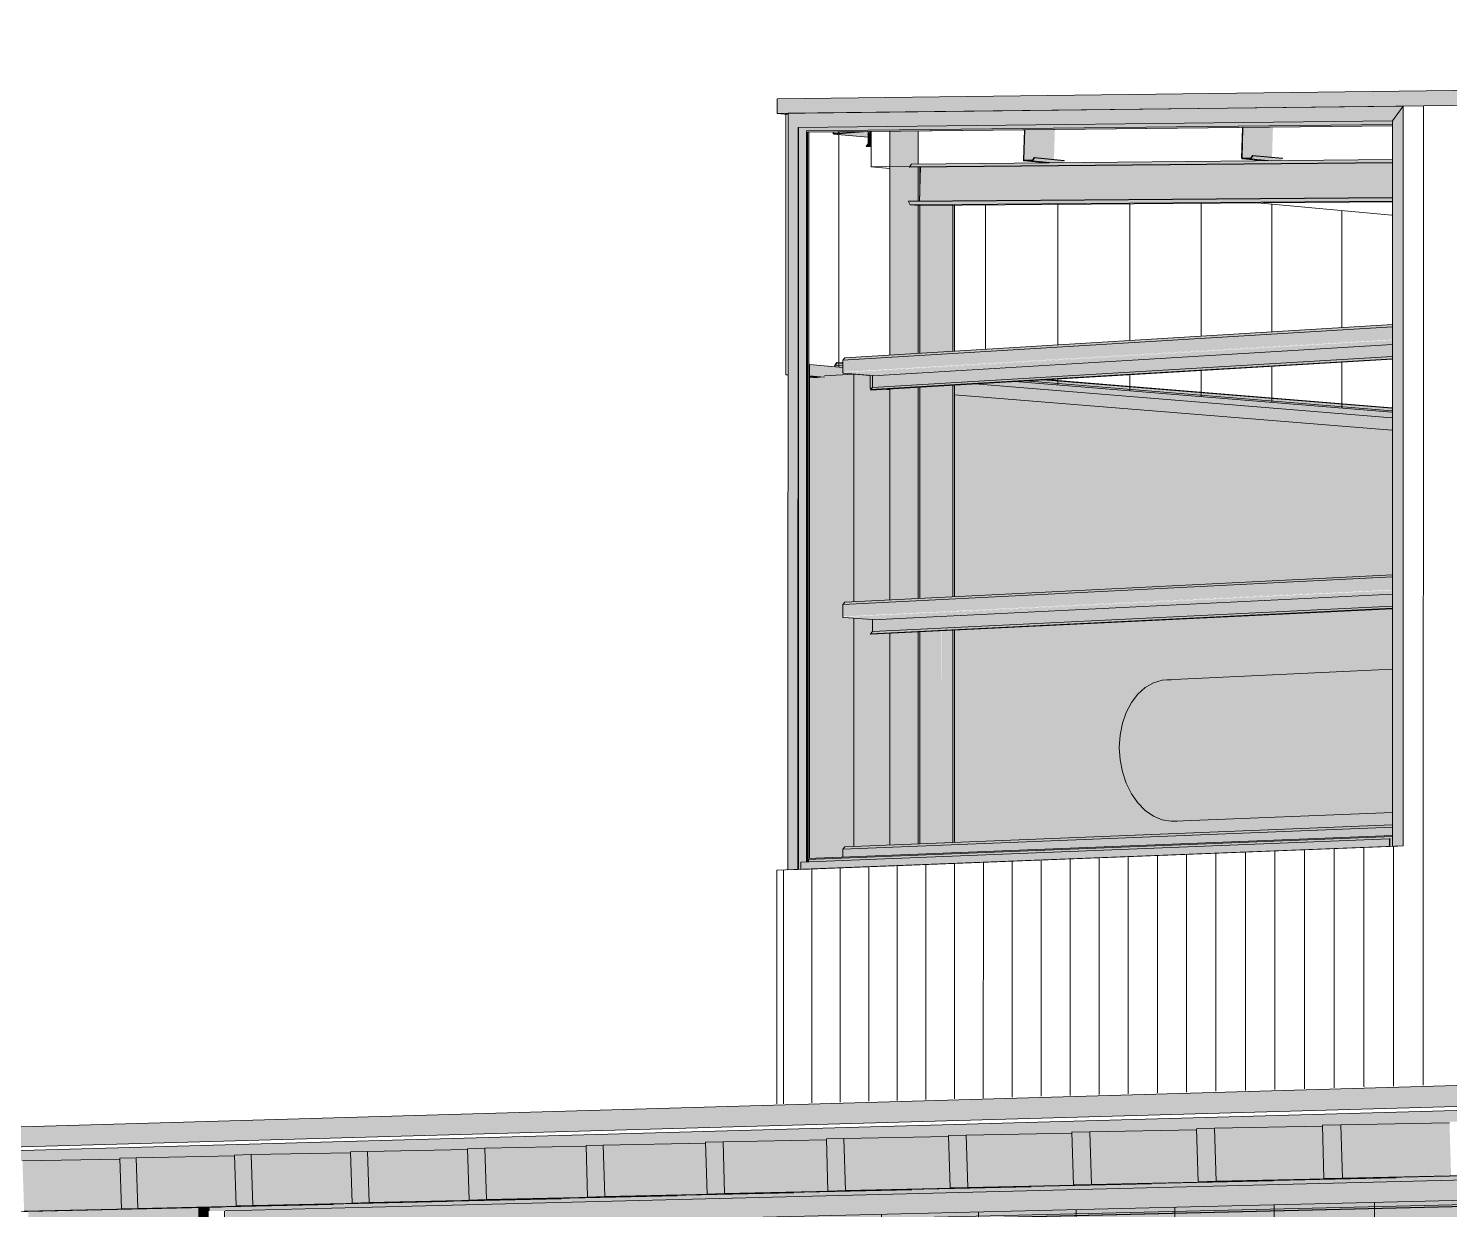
# Model space of a CAD drawing. Header units: inches. Extents: x 31156 to 31160, y -65 to 66.
# Drawn here: x 31155.8551 to 31155.9442, y 59.2025 to 59.2765 of the extents above; entities that cross this region are included whole.
import ezdxf

# ---------------------------------------------------------------- set-up
doc = ezdxf.new("R2010")
doc.units = ezdxf.units.IN
doc.header["$MEASUREMENT"] = 0
for name, color, linetype, lineweight in [('A-CLNG', 13, 'Continuous', 13), ('A-GLAZ-CURT', 52, 'Continuous', 9), ('A-GLAZ-CWMG', 51, 'Continuous', 9), ('A-ROOF', 132, 'Continuous', 13), ('A-WALL', 113, 'Continuous', 13), ('A-WALL-PATT', 111, 'Continuous', 13), ('L-SITE-WALL', 31, 'Continuous', 13), ('M-HVAC-DUCT', 70, 'Continuous', 9), ('S-BEAM', 12, 'Continuous', 9), ('S-COLS', 52, 'Continuous', 9)]:
    doc.layers.add(name, color=color, linetype=linetype, lineweight=lineweight)

# ---------------------------------------------------------------- blocks, each defined once
blk = doc.blocks.new('FP_3-Looking North East')
at = {"layer": 'A-WALL-PATT', "lineweight": 9}
for p, q in [((31155.942546, 59.210282), (31155.942549, 59.27169)), ((31155.93509, 59.210066), (31155.935091, 59.225044)), ((31155.936947, 59.21012), (31155.936948, 59.225116)), ((31155.938809, 59.210173), (31155.938809, 59.225189)), ((31155.940675, 59.210227), (31155.940676, 59.225262)), ((31155.913158, 59.209431), (31155.913158, 59.224191)), ((31155.914961, 59.209483), (31155.914962, 59.224261)), ((31155.916768, 59.209536), (31155.916769, 59.224331)), ((31155.91858, 59.209588), (31155.918581, 59.224402)), ((31155.920397, 59.209641), (31155.920398, 59.224473)), ((31155.922218, 59.209693), (31155.922219, 59.224543)), ((31155.924043, 59.209746), (31155.924044, 59.224614)), ((31155.925873, 59.209799), (31155.925874, 59.224686)), ((31155.927707, 59.209852), (31155.927708, 59.224757)), ((31155.929546, 59.209905), (31155.929547, 59.224828)), ((31155.931389, 59.209959), (31155.93139, 59.2249)), ((31155.933237, 59.210012), (31155.933238, 59.224972)), ((31155.90243, 59.209121), (31155.902431, 59.223773)), ((31155.904207, 59.209172), (31155.904208, 59.223843)), ((31155.905988, 59.209224), (31155.905989, 59.223912)), ((31155.907774, 59.209276), (31155.907775, 59.223981)), ((31155.909564, 59.209327), (31155.909565, 59.224051)), ((31155.911359, 59.209379), (31155.91136, 59.224121))]:
    blk.add_line(p, q, dxfattribs=at)
blk = doc.blocks.new('FP_13-Looking North East')
at = {"layer": 'A-WALL-PATT', "lineweight": 9}
for p, q in [((31155.905894, 59.255315), (31155.905895, 59.269937)), ((31155.905895, 59.26998), (31155.905895, 59.270059)), ((31155.915096, 59.256437), (31155.915097, 59.265479)), ((31155.91964, 59.256715), (31155.91964, 59.265516)), ((31155.924145, 59.256991), (31155.924145, 59.265525)), ((31155.928612, 59.257264), (31155.928613, 59.265589)), ((31155.933042, 59.257535), (31155.933043, 59.265528)), ((31155.937436, 59.257803), (31155.937436, 59.265124)), ((31155.933042, 59.253102), (31155.933042, 59.255374)), ((31155.937436, 59.252744), (31155.937436, 59.255637)), ((31155.919639, 59.254194), (31155.919639, 59.254574)), ((31155.924144, 59.253827), (31155.924145, 59.254843)), ((31155.928612, 59.253463), (31155.928612, 59.25511))]:
    blk.add_line(p, q, dxfattribs=at)
blk = doc.blocks.new('FP_14-Looking North East')
at = {"layer": 'A-WALL-PATT', "lineweight": 9}
for p, q in [((31156.00534, 59.13928), (31156.005342, 59.204532)), ((31156.012245, 59.139159), (31156.012247, 59.204699)), ((31156.01921, 59.139038), (31156.019212, 59.204867)), ((31156.026237, 59.138916), (31156.026239, 59.205036)), ((31156.033327, 59.138793), (31156.033329, 59.205207)), ((31155.971704, 59.139865), (31155.971707, 59.203721)), ((31155.978316, 59.13975), (31155.978319, 59.203881)), ((31155.984984, 59.139634), (31155.984987, 59.204041)), ((31155.991711, 59.139517), (31155.991713, 59.204204)), ((31155.998496, 59.139399), (31155.998498, 59.204367)), ((31155.933194, 59.140535), (31155.933197, 59.202792)), ((31155.939478, 59.140425), (31155.939481, 59.202944)), ((31155.945815, 59.140315), (31155.945818, 59.203097)), ((31155.952205, 59.140204), (31155.952208, 59.203251)), ((31155.95865, 59.140092), (31155.958653, 59.203406)), ((31155.965149, 59.139979), (31155.965152, 59.203563)), ((31155.86738, 59.141088), (31155.867385, 59.202382)), ((31155.896565, 59.141172), (31155.896569, 59.201909)), ((31155.902545, 59.141068), (31155.902549, 59.202053)), ((31155.908574, 59.140963), (31155.908578, 59.202198)), ((31155.914653, 59.140857), (31155.914657, 59.202345)), ((31155.920782, 59.14075), (31155.920786, 59.202493)), ((31155.926962, 59.140643), (31155.926966, 59.202642)), ((31155.873124, 59.14158), (31155.873128, 59.201343)), ((31155.878913, 59.141479), (31155.878918, 59.201483)), ((31155.88475, 59.141377), (31155.884754, 59.201624)), ((31155.890633, 59.141275), (31155.890637, 59.201766))]:
    blk.add_line(p, q, dxfattribs=at)

msp = doc.modelspace()

# ---------------------------------------------------------------- hatches: boundary and pattern name
at = {"layer": 'A-CLNG', "lineweight": 5}
h = msp.add_hatch(color=256, dxfattribs=at)
h.paths.add_polyline_path([(31155.651865, 59.197035), (31155.704316, 59.198355), (31155.704316, 59.198543), (31155.689232, 59.198176), (31155.689232, 59.198163), (31155.651865, 59.197193), (31155.651865, 59.197062)], flags=0)
h.paths.add_polyline_path([(31155.651865, 59.199963), (31155.652751, 59.200013), (31155.662922, 59.200262), (31155.663296, 59.200269), (31155.663295, 59.200302), (31155.668096, 59.200404), (31155.668637, 59.200415), (31155.668636, 59.200448), (31155.673313, 59.200548), (31155.674024, 59.200562), (31155.674023, 59.200596), (31155.678574, 59.200693), (31155.679458, 59.200711), (31155.679457, 59.200744), (31155.68388, 59.200839), (31155.68494, 59.20086), (31155.684939, 59.200895), (31155.689232, 59.200987), (31155.690471, 59.201011), (31155.69047, 59.201046), (31155.69545, 59.201152), (31155.696051, 59.201164), (31155.696049, 59.201199), (31155.700074, 59.201285), (31155.70168, 59.201318), (31155.701679, 59.201353), (31155.705565, 59.201437), (31155.70736, 59.201473), (31155.707359, 59.201509), (31155.711104, 59.201589), (31155.713091, 59.201629), (31155.713089, 59.201666), (31155.71736, 59.201757), (31155.718874, 59.201787), (31155.718872, 59.201824), (31155.722329, 59.201899), (31155.724709, 59.201946), (31155.724708, 59.201984), (31155.728016, 59.202056), (31155.730597, 59.202107), (31155.730596, 59.202145), (31155.734887, 59.202237), (31155.73654, 59.202269), (31155.736538, 59.202308), (31155.739541, 59.202374), (31155.742536, 59.20245), (31155.742536, 59.202472), (31155.74538, 59.202535), (31155.74859, 59.202598), (31155.748588, 59.202638), (31155.752411, 59.20272), (31155.754699, 59.202765), (31155.754697, 59.202805), (31155.757218, 59.202862), (31155.760864, 59.202933), (31155.760863, 59.202974), (31155.763786, 59.203038), (31155.767088, 59.203103), (31155.767087, 59.203144), (31155.769271, 59.203194), (31155.77337, 59.203275), (31155.773369, 59.203316), (31155.775381, 59.203363), (31155.779712, 59.203448), (31155.779711, 59.20349), (31155.781546, 59.203533), (31155.786114, 59.203622), (31155.786113, 59.203666), (31155.787769, 59.203705), (31155.792578, 59.203799), (31155.792576, 59.203843), (31155.794049, 59.203879), (31155.799103, 59.203977), (31155.799102, 59.204021), (31155.800387, 59.204054), (31155.805692, 59.204157), (31155.80569, 59.204202), (31155.809353, 59.20428), (31155.812344, 59.204338), (31155.812342, 59.204384), (31155.813416, 59.204412), (31155.819061, 59.204521), (31155.819059, 59.204568), (31155.820142, 59.204597), (31155.825844, 59.204706), (31155.825842, 59.204754), (31155.826935, 59.204783), (31155.832693, 59.204893), (31155.832692, 59.204941), (31155.833794, 59.204971), (31155.839611, 59.205082), (31155.839609, 59.205131), (31155.840721, 59.20516), (31155.846597, 59.205273), (31155.846595, 59.205322), (31155.847717, 59.205352), (31155.853652, 59.205465), (31155.853651, 59.205515), (31155.854783, 59.205545), (31155.860779, 59.205659), (31155.860777, 59.20571), (31155.86192, 59.205741), (31155.867978, 59.205856), (31155.867976, 59.205908), (31155.869128, 59.205938), (31155.875249, 59.206054), (31155.875247, 59.206107), (31155.879409, 59.206194), (31155.882595, 59.206254), (31155.882593, 59.206308), (31155.883767, 59.206339), (31155.890016, 59.206457), (31155.890014, 59.206511), (31155.891198, 59.206543), (31155.897513, 59.206661), (31155.897511, 59.206717), (31155.901295, 59.206797), (31155.905088, 59.206867), (31155.905086, 59.206924), (31155.906293, 59.206956), (31155.912741, 59.207076), (31155.912739, 59.207134), (31155.914426, 59.207175), (31155.920475, 59.207287), (31155.920473, 59.207345), (31155.923179, 59.207405), (31155.92829, 59.2075), (31155.928288, 59.207559), (31155.931932, 59.207637), (31155.936187, 59.207715), (31155.936186, 59.207776), (31155.940684, 59.207869), (31155.944169, 59.207933), (31155.944167, 59.207994), (31155.948623, 59.208086), (31155.952235, 59.208152), (31155.952234, 59.208215), (31155.956488, 59.208304), (31155.960389, 59.208374), (31155.960387, 59.208439), (31155.964435, 59.208523), (31155.96863, 59.208599), (31155.968628, 59.208664), (31155.972465, 59.208745), (31155.976961, 59.208826), (31155.976959, 59.208892), (31155.980581, 59.208969), (31155.985382, 59.209055), (31155.98538, 59.209123), (31155.988782, 59.209196), (31155.993897, 59.209287), (31155.993895, 59.209356), (31155.99707, 59.209425), (31156.002505, 59.209522), (31156.002503, 59.209592), (31156.005448, 59.209656), (31156.011208, 59.209759), (31156.011206, 59.20983), (31156.013915, 59.209891), (31156.020009, 59.209998), (31156.020007, 59.210071), (31156.022475, 59.210127), (31156.028908, 59.21024), (31156.028906, 59.210315), (31156.031128, 59.210367), (31156.037908, 59.210485), (31156.037906, 59.210562), (31156.039875, 59.210609), (31156.04701, 59.210733), (31156.047008, 59.210811), (31156.048719, 59.210854), (31156.051648, 59.210905), (31156.051646, 59.21168), (31155.651865, 59.200547), (31155.651865, 59.200099)], flags=0)
h.paths.add_polyline_path([(31155.867249, 59.20239), (31156.038464, 59.206661), (31156.038464, 59.206936), (31156.031127, 59.206751), (31155.866468, 59.202615), (31155.866468, 59.202408), (31155.867249, 59.202407)], flags=0)
h.paths.add_polyline_path([(31156.237389, 59.212089), (31156.237701, 59.212097), (31156.237701, 59.21219), (31156.237389, 59.212157)], flags=0)
at = {"layer": 'A-GLAZ-CWMG', "lineweight": 5}
for points in [[(31155.903345, 59.270334), (31155.940621, 59.270743), (31155.941283, 59.271675), (31155.902716, 59.271228)], [(31155.940618, 59.225259), (31155.941281, 59.225285), (31155.941283, 59.271675), (31155.940621, 59.270743), (31155.940618, 59.227082)], [(31155.902713, 59.223784), (31155.903342, 59.223809), (31155.903345, 59.270334), (31155.902716, 59.271228), (31155.902713, 59.231891)], [(31155.903995, 59.270059), (31155.94062, 59.270454), (31155.940618, 59.27074), (31155.903809, 59.270323)], [(31155.90394, 59.270046), (31155.94062, 59.270441), (31155.940618, 59.270522), (31155.903884, 59.270125)], [(31155.903371, 59.22381), (31155.903517, 59.223816), (31155.903532, 59.224279), (31155.903992, 59.224297), (31155.903995, 59.270059), (31155.9038, 59.270336), (31155.903374, 59.270323), (31155.903371, 59.225257)], [(31155.903882, 59.224293), (31155.903937, 59.224295), (31155.90394, 59.270046), (31155.903884, 59.270125), (31155.903882, 59.225257)], [(31155.904022, 59.25475), (31155.904059, 59.254761), (31155.904045, 59.254772), (31155.904022, 59.254752)], [(31155.904022, 59.25477), (31155.904045, 59.254772), (31155.904022, 59.254772)], [(31155.904542, 59.254647), (31155.905013, 59.254676), (31155.904022, 59.25475), (31155.904022, 59.254689)], [(31155.903937, 59.224427), (31155.940618, 59.225869), (31155.940618, 59.22595), (31155.903937, 59.224506)], [(31155.904006, 59.224298), (31155.940448, 59.225704), (31155.940463, 59.225271), (31155.940618, 59.225285), (31155.940618, 59.225924), (31155.904006, 59.224483)], [(31155.903342, 59.223809), (31155.903372, 59.22381), (31155.903342, 59.22529)], [(31155.903517, 59.223816), (31155.940434, 59.225252), (31155.940416, 59.225726), (31155.903517, 59.224278)], [(31155.867438, 59.201206), (31156.037566, 59.20531), (31156.037566, 59.20666), (31155.867438, 59.202385)], [(31155.868115, 59.200876), (31156.038209, 59.204938), (31156.038209, 59.206604), (31156.037585, 59.206577), (31156.037566, 59.205307), (31155.868115, 59.201205)], [(31155.868019, 59.200853), (31156.038118, 59.204912), (31156.038118, 59.205031), (31155.868019, 59.200959)], [(31155.855098, 59.201607), (31155.865774, 59.20187), (31155.865775, 59.2026), (31155.855098, 59.202332), (31155.855098, 59.202031)], [(31155.866386, 59.201851), (31155.866386, 59.202387), (31155.866464, 59.202408), (31155.866464, 59.202616), (31155.865775, 59.2026), (31155.865774, 59.20187), (31155.866381, 59.201851)]]:
    msp.add_hatch(color=256, dxfattribs=at).paths.add_polyline_path(points, flags=0)
h = msp.add_hatch(color=256, dxfattribs=at)
h.paths.add_polyline_path([(31155.903937, 59.224295), (31155.904006, 59.224298), (31155.904006, 59.224428), (31155.903937, 59.224426)], flags=0)
h.paths.add_polyline_path([(31155.903937, 59.224506), (31155.904021, 59.22451), (31155.904024, 59.270038), (31155.90394, 59.270046), (31155.903937, 59.225257)], flags=0)
h = msp.add_hatch(color=256, dxfattribs=at)
h.paths.add_polyline_path([(31155.940578, 59.252402), (31155.940576, 59.252459), (31155.916746, 59.254402), (31155.91633, 59.254377), (31155.940576, 59.252402)], flags=0)
h.paths.add_polyline_path([(31155.906145, 59.255206), (31155.906145, 59.255266), (31155.904022, 59.255439), (31155.904023, 59.255379), (31155.905978, 59.25522)], flags=0)
h = msp.add_hatch(color=256, dxfattribs=at)
h.paths.add_polyline_path([(31155.940578, 59.252138), (31155.940576, 59.252487), (31155.91695, 59.254414), (31155.914415, 59.254262), (31155.940576, 59.252138)], flags=0)
h.paths.add_polyline_path([(31155.905013, 59.254676), (31155.905013, 59.254755), (31155.906846, 59.254866), (31155.906167, 59.254951), (31155.906145, 59.255004), (31155.906145, 59.255295), (31155.904059, 59.255465), (31155.904059, 59.254753)], flags=0)
at = {"layer": 'A-GLAZ-CWMG'}
msp.add_hatch(color=256, dxfattribs=at).paths.add_polyline_path([(31155.940434, 59.225252), (31155.940449, 59.225272), (31155.940434, 59.225285)], flags=0)
at = {"layer": 'A-ROOF', "lineweight": 5}
for points in [[(31155.902028, 59.27122), (31156.263376, 59.275408), (31156.263376, 59.276546), (31155.902028, 59.272133)], [(31155.628865, 59.200098), (31156.10258, 59.213373), (31156.102549, 59.213487), (31156.102437, 59.213506), (31156.102394, 59.21358), (31156.102394, 59.213713), (31156.102447, 59.213793), (31156.102527, 59.213803), (31156.104775, 59.213867), (31156.104756, 59.2149), (31155.628865, 59.201152)]]:
    msp.add_hatch(color=256, dxfattribs=at).paths.add_polyline_path(points, flags=0)
at = {"layer": 'A-WALL', "lineweight": 5, "transparency": 33554573}
h = msp.add_hatch(color=256, dxfattribs=at)
h.paths.add_polyline_path([(31155.904585, 59.25467), (31155.904935, 59.254691), (31155.904022, 59.254764), (31155.904023, 59.254715)], flags=0)
h.paths.add_polyline_path([(31155.902715, 59.254821), (31155.902713, 59.254839), (31155.902713, 59.254821)], flags=0)
at = {"layer": 'L-SITE-WALL', "lineweight": 5}
msp.add_hatch(color=256, dxfattribs=at).paths.add_polyline_path([(31155.904071, 59.224512), (31155.906145, 59.224594), (31155.906145, 59.225092), (31155.906281, 59.225238), (31155.906847, 59.22526), (31155.906848, 59.239565), (31155.906151, 59.239641), (31155.906146, 59.239672), (31155.906168, 59.240447), (31155.906282, 59.240568), (31155.906848, 59.240596), (31155.906849, 59.254865), (31155.904935, 59.25475), (31155.904935, 59.254682), (31155.904873, 59.254687), (31155.904401, 59.254659), (31155.904073, 59.254685), (31155.904071, 59.225257)], flags=0)
h = msp.add_hatch(color=256, dxfattribs=at)
h.paths.add_polyline_path([(31155.906847, 59.22526), (31155.909095, 59.22535), (31155.90909, 59.238624), (31155.907883, 59.238593), (31155.908009, 59.238727), (31155.907991, 59.239488), (31155.906848, 59.239565), (31155.906847, 59.225845)], flags=0)
h.paths.add_polyline_path([(31155.913155, 59.225513), (31155.940579, 59.226615), (31155.940578, 59.227399), (31155.926724, 59.226836), (31155.926162, 59.226935), (31155.925616, 59.227166), (31155.925103, 59.227523), (31155.924638, 59.227994), (31155.924238, 59.228565), (31155.923912, 59.229219), (31155.923672, 59.229936), (31155.923525, 59.230694), (31155.923476, 59.231469), (31155.923525, 59.232239), (31155.923672, 59.232979), (31155.923912, 59.233667), (31155.924238, 59.234282), (31155.924639, 59.234804), (31155.925103, 59.235219), (31155.925616, 59.235513), (31155.926162, 59.235678), (31155.926725, 59.235709), (31155.940579, 59.236356), (31155.940578, 59.240174), (31155.913156, 59.238824), (31155.913155, 59.225732)], flags=0)
h.paths.add_polyline_path([(31155.906848, 59.240596), (31155.909096, 59.24071), (31155.90909, 59.253944), (31155.907884, 59.2539), (31155.90801, 59.254033), (31155.908001, 59.254771), (31155.906849, 59.254865), (31155.906848, 59.241167)], flags=0)
h.paths.add_polyline_path([(31155.913156, 59.240916), (31155.940579, 59.242305), (31155.940578, 59.252126), (31155.91412, 59.254244), (31155.913157, 59.254186), (31155.913156, 59.2415)], flags=0)
at = {"layer": 'M-HVAC-DUCT', "lineweight": 5}
for points in [[(31155.923488, 59.231466), (31155.940609, 59.232211), (31155.940605, 59.236347), (31155.926175, 59.235675), (31155.925628, 59.23551), (31155.925115, 59.235215), (31155.924651, 59.234801), (31155.92425, 59.234278), (31155.923925, 59.233664), (31155.923685, 59.232976), (31155.923538, 59.232236), (31155.923516, 59.231891)], [(31155.926737, 59.226833), (31155.940605, 59.227392), (31155.940609, 59.232211), (31155.923488, 59.231466), (31155.923538, 59.23069), (31155.923685, 59.229932), (31155.923925, 59.229215), (31155.92425, 59.228561), (31155.924651, 59.22799), (31155.925115, 59.227519), (31155.925628, 59.227163), (31155.926174, 59.226932)]]:
    msp.add_hatch(color=256, dxfattribs=at).paths.add_polyline_path(points, flags=0)
at = {"layer": 'S-BEAM', "lineweight": 5}
h = msp.add_hatch(color=256, dxfattribs=at)
h.paths.add_polyline_path([(31155.90558, 59.269923), (31155.905846, 59.269946), (31155.905846, 59.269976), (31155.90558, 59.269957)], flags=0)
h.paths.add_polyline_path([(31155.905538, 59.269979), (31155.905562, 59.26998), (31155.905538, 59.270039)], flags=0)
h = msp.add_hatch(color=256, dxfattribs=at)
h.paths.add_polyline_path([(31155.905704, 59.269966), (31155.907159, 59.270074), (31155.905562, 59.270039), (31155.90558, 59.269978)], flags=0)
h.paths.add_polyline_path([(31155.907753, 59.27007), (31155.907735, 59.27008), (31155.907751, 59.27007)], flags=0)
for points in [[(31155.907732, 59.269718), (31155.907732, 59.269762), (31155.905846, 59.269941), (31155.90558, 59.269923)], [(31155.907732, 59.269762), (31155.907759, 59.270051), (31155.907527, 59.270059), (31155.905846, 59.269941)], [(31155.907926, 59.270035), (31155.907925, 59.270081), (31155.907759, 59.270051), (31155.907925, 59.270035)], [(31155.907926, 59.269284), (31155.907925, 59.270035), (31155.907759, 59.270038), (31155.907759, 59.2693), (31155.907925, 59.269284)], [(31155.917742, 59.268277), (31155.918053, 59.268297), (31155.918183, 59.26845), (31155.919392, 59.268335), (31155.919447, 59.270205), (31155.917558, 59.270184), (31155.917519, 59.268298), (31155.917712, 59.26828)], [(31155.931418, 59.268407), (31155.93174, 59.268427), (31155.931872, 59.268581), (31155.933062, 59.268467), (31155.933118, 59.270352), (31155.931236, 59.270317), (31155.931196, 59.268428), (31155.931387, 59.26841)], [(31155.907925, 59.269111), (31155.907925, 59.269284), (31155.907759, 59.2693), (31155.907631, 59.269138), (31155.907925, 59.269111)], [(31155.910969, 59.265713), (31155.940617, 59.265944), (31155.940615, 59.268124), (31155.911031, 59.267844)], [(31155.919336, 59.268124), (31155.919975, 59.26813), (31155.920051, 59.268252), (31155.918168, 59.26843), (31155.918054, 59.268245), (31155.919061, 59.26815)], [(31155.920051, 59.268252), (31155.920032, 59.268274), (31155.919564, 59.268298)], [(31155.933018, 59.268252), (31155.933656, 59.268258), (31155.933733, 59.268381), (31155.931857, 59.268561), (31155.931741, 59.268374), (31155.932745, 59.268278)], [(31155.933733, 59.268381), (31155.933714, 59.268404), (31155.933248, 59.268428)], [(31155.910385, 59.265494), (31155.940618, 59.265725), (31155.940616, 59.265923), (31155.910276, 59.265687), (31155.910371, 59.265519)], [(31155.906148, 59.255755), (31155.940619, 59.257842), (31155.940617, 59.257979), (31155.906284, 59.255897)], [(31155.906148, 59.255003), (31155.940619, 59.257072), (31155.940617, 59.257842), (31155.906148, 59.255755)], [(31155.906192, 59.25494), (31155.940619, 59.257035), (31155.940617, 59.257072), (31155.906154, 59.254973), (31155.90617, 59.25495)], [(31155.907992, 59.254794), (31155.940617, 59.256745), (31155.940617, 59.257004), (31155.906192, 59.25494), (31155.907884, 59.254802)], [(31155.90801, 59.254033), (31155.940617, 59.255966), (31155.940615, 59.256718), (31155.90801, 59.254753), (31155.90801, 59.25473)], [(31155.905679, 59.255333), (31155.905711, 59.255465), (31155.905655, 59.255382), (31155.905676, 59.255333)], [(31155.907834, 59.254785), (31155.907834, 59.254796), (31155.907761, 59.254791)], [(31155.906147, 59.240423), (31155.940618, 59.242151), (31155.940617, 59.242291), (31155.906283, 59.240567)], [(31155.906147, 59.239671), (31155.940618, 59.241381), (31155.940617, 59.242151), (31155.906147, 59.240423)], [(31155.906191, 59.239609), (31155.940618, 59.241347), (31155.940617, 59.241381), (31155.906153, 59.239641), (31155.906169, 59.239618)], [(31155.907991, 59.239488), (31155.940616, 59.2411), (31155.940617, 59.241315), (31155.906191, 59.239609), (31155.907883, 59.239495)], [(31155.908009, 59.238727), (31155.940616, 59.240322), (31155.940615, 59.241074), (31155.908009, 59.239463)], [(31155.906146, 59.225092), (31155.940617, 59.22646), (31155.940617, 59.226604), (31155.906282, 59.225237)], [(31155.906146, 59.224594), (31155.940617, 59.22596), (31155.940617, 59.22646), (31155.906146, 59.225092), (31155.906146, 59.224685)], [(31155.913991, 59.203871), (31155.920596, 59.204039), (31155.920495, 59.207283), (31155.91389, 59.207159), (31155.913969, 59.204588)], [(31155.921736, 59.204065), (31155.92841, 59.204235), (31155.928309, 59.207496), (31155.921635, 59.207371), (31155.921714, 59.204787)], [(31155.929561, 59.204262), (31155.936306, 59.204434), (31155.936206, 59.207711), (31155.929461, 59.207585), (31155.929539, 59.204987)], [(31155.93747, 59.204461), (31155.944287, 59.204635), (31155.944186, 59.207929), (31155.937369, 59.207802), (31155.937448, 59.20519)], [(31155.883804, 59.203111), (31155.89014, 59.203272), (31155.890038, 59.206453), (31155.883702, 59.206332), (31155.883779, 59.203906)], [(31155.891235, 59.203298), (31155.897636, 59.203461), (31155.897535, 59.206657), (31155.891133, 59.206535), (31155.89121, 59.204097)], [(31155.898742, 59.203487), (31155.90521, 59.203652), (31155.905109, 59.206864), (31155.898641, 59.206741), (31155.898717, 59.20429)], [(31155.906327, 59.203678), (31155.912863, 59.203844), (31155.912762, 59.207072), (31155.906226, 59.206949), (31155.906305, 59.204391)], [(31155.854823, 59.202382), (31155.860907, 59.202537), (31155.860805, 59.205656), (31155.854721, 59.205538), (31155.854802, 59.203024)], [(31155.861959, 59.202561), (31155.868105, 59.202718), (31155.868003, 59.205852), (31155.861857, 59.205734), (31155.861944, 59.203023)], [(31155.869167, 59.202743), (31155.875375, 59.202901), (31155.875273, 59.20605), (31155.869065, 59.205931), (31155.869158, 59.203022)], [(31155.876448, 59.202926), (31155.88272, 59.203086), (31155.882618, 59.206251), (31155.876347, 59.206131), (31155.876445, 59.203021)]]:
    msp.add_hatch(color=256, dxfattribs=at).paths.add_polyline_path(points, flags=0)
h = msp.add_hatch(color=256, dxfattribs=at)
h.paths.add_polyline_path([(31155.907631, 59.269138), (31155.907759, 59.2693), (31155.907735, 59.269315), (31155.907615, 59.269164)], flags=0)
h.paths.add_polyline_path([(31155.905846, 59.269941), (31155.907339, 59.270075), (31155.906734, 59.270038), (31155.905846, 59.269946)], flags=0)
h = msp.add_hatch(color=256, dxfattribs=at)
h.paths.add_polyline_path([(31155.917519, 59.26824), (31155.918054, 59.268245), (31155.918043, 59.26828), (31155.917519, 59.268275)], flags=0)
h.paths.add_polyline_path([(31155.917478, 59.2683), (31155.917503, 59.2683), (31155.917529, 59.270035)], flags=0)
h = msp.add_hatch(color=256, dxfattribs=at)
h.paths.add_polyline_path([(31155.931196, 59.268369), (31155.931741, 59.268374), (31155.93173, 59.26841), (31155.931196, 59.268405)], flags=0)
h.paths.add_polyline_path([(31155.931154, 59.268429), (31155.93118, 59.26843), (31155.931202, 59.270032)], flags=0)
h = msp.add_hatch(color=256, dxfattribs=at)
h.paths.add_polyline_path([(31155.91917, 59.26795), (31155.940618, 59.268148), (31155.940616, 59.268323), (31155.918878, 59.268119)], flags=0)
h.paths.add_polyline_path([(31155.91034, 59.267868), (31155.919172, 59.26795), (31155.918878, 59.268119), (31155.910459, 59.268041), (31155.910376, 59.267921)], flags=0)
h = msp.add_hatch(color=256, dxfattribs=at)
h.paths.add_polyline_path([(31155.940578, 59.252577), (31155.940576, 59.252731), (31155.918711, 59.254519), (31155.917598, 59.254453), (31155.940576, 59.252577)], flags=0)
h.paths.add_polyline_path([(31155.906145, 59.255387), (31155.906145, 59.255546), (31155.905798, 59.255575), (31155.905679, 59.255425), (31155.905843, 59.255412)], flags=0)
h = msp.add_hatch(color=256, dxfattribs=at)
h.paths.add_polyline_path([(31155.940578, 59.252487), (31155.940576, 59.252577), (31155.917598, 59.254453), (31155.916949, 59.254414), (31155.940576, 59.252488)], flags=0)
h.paths.add_polyline_path([(31155.906145, 59.255295), (31155.906145, 59.255387), (31155.905679, 59.255425), (31155.905697, 59.255331), (31155.905912, 59.255314)], flags=0)
h = msp.add_hatch(color=256, dxfattribs=at)
h.paths.add_polyline_path([(31155.940578, 59.252731), (31155.940576, 59.252755), (31155.940576, 59.252731)], flags=0)
h.paths.add_polyline_path([(31155.906145, 59.255546), (31155.906145, 59.255571), (31155.905798, 59.255575)], flags=0)
h = msp.add_hatch(color=256, dxfattribs=at)
h.paths.add_polyline_path([(31155.907884, 59.2539), (31155.909098, 59.253972), (31155.909092, 59.254097), (31155.90801, 59.254033)], flags=0)
h.paths.add_polyline_path([(31155.910874, 59.254077), (31155.940617, 59.255838), (31155.940615, 59.255966), (31155.910874, 59.254203)], flags=0)
h = msp.add_hatch(color=256, dxfattribs=at)
h.paths.add_polyline_path([(31155.94058, 59.252085), (31155.940578, 59.252137), (31155.914243, 59.254251), (31155.91412, 59.254232), (31155.940578, 59.252085)], flags=0)
h.paths.add_polyline_path([(31155.90801, 59.254728), (31155.907992, 59.254783), (31155.90787, 59.254769), (31155.907884, 59.254739), (31155.908007, 59.254729)], flags=0)
h = msp.add_hatch(color=256, dxfattribs=at)
h.paths.add_polyline_path([(31155.94058, 59.251357), (31155.940578, 59.252085), (31155.914039, 59.254239), (31155.913157, 59.254186), (31155.913158, 59.253564), (31155.940578, 59.251357)], flags=0)
h.paths.add_polyline_path([(31155.909096, 59.25389), (31155.90909, 59.253944), (31155.908714, 59.253921), (31155.90909, 59.253891)], flags=0)
h.paths.add_polyline_path([(31155.907961, 59.253982), (31155.90801, 59.254033), (31155.90801, 59.254728), (31155.907876, 59.254739), (31155.907884, 59.253988)], flags=0)
h = msp.add_hatch(color=256, dxfattribs=at)
h.paths.add_polyline_path([(31155.907883, 59.238593), (31155.909097, 59.238652), (31155.909092, 59.23878), (31155.908009, 59.238727)], flags=0)
h.paths.add_polyline_path([(31155.910873, 59.238739), (31155.940616, 59.240191), (31155.940615, 59.240322), (31155.910873, 59.238867)], flags=0)
at = {"layer": 'S-BEAM'}
for points in [[(31155.920607, 59.204037), (31155.921736, 59.204065), (31155.921635, 59.207371), (31155.920506, 59.20734), (31155.920565, 59.205415)], [(31155.928421, 59.204234), (31155.929561, 59.204262), (31155.929461, 59.207585), (31155.92832, 59.207554), (31155.928385, 59.205414)], [(31155.936317, 59.204432), (31155.93747, 59.204461), (31155.937369, 59.207802), (31155.936217, 59.20777), (31155.936288, 59.205413)], [(31155.882732, 59.203084), (31155.883804, 59.203111), (31155.883702, 59.206332), (31155.882631, 59.206303)], [(31155.890152, 59.203271), (31155.891235, 59.203298), (31155.891133, 59.206535), (31155.890051, 59.206506)], [(31155.897648, 59.203459), (31155.898742, 59.203487), (31155.898641, 59.206741), (31155.897547, 59.206711), (31155.897587, 59.205418)], [(31155.905222, 59.20365), (31155.906327, 59.203678), (31155.906226, 59.206949), (31155.905121, 59.206918)], [(31155.912875, 59.203842), (31155.913991, 59.203871), (31155.91389, 59.207159), (31155.912774, 59.207128), (31155.912826, 59.205416)], [(31155.860919, 59.202535), (31155.861959, 59.202561), (31155.861857, 59.205734), (31155.860817, 59.205705), (31155.860904, 59.203023)], [(31155.868117, 59.202716), (31155.869167, 59.202743), (31155.869065, 59.205931), (31155.868015, 59.205902), (31155.868107, 59.203022)], [(31155.875388, 59.202899), (31155.876448, 59.202926), (31155.876347, 59.206131), (31155.875286, 59.206101), (31155.875384, 59.203022)]]:
    msp.add_hatch(color=256, dxfattribs=at).paths.add_polyline_path(points, flags=0)
at = {"layer": 'S-BEAM', "lineweight": 5}
h = msp.add_hatch(color=256, dxfattribs=at)
h.paths.add_polyline_path([(31155.868128, 59.198294), (31155.89751, 59.198943), (31155.897506, 59.201551), (31155.868128, 59.20085), (31155.868128, 59.200629)], flags=0)
h.paths.add_polyline_path([(31155.900166, 59.199001), (31155.973998, 59.200631), (31155.973995, 59.203376), (31155.900166, 59.201614), (31155.900166, 59.199555)], flags=0)
h.paths.add_polyline_path([(31156.038225, 59.204908), (31156.038206, 59.204939), (31156.038206, 59.204909)], flags=0)
h.paths.add_polyline_path([(31155.976823, 59.200694), (31156.03846, 59.202055), (31156.038459, 59.206021), (31156.038225, 59.206015), (31156.038205, 59.204908), (31155.976823, 59.203443), (31155.976823, 59.201343)], flags=0)
at = {"layer": 'S-COLS', "lineweight": 5}
h = msp.add_hatch(color=256, dxfattribs=at)
h.paths.add_polyline_path([(31155.909096, 59.22535), (31155.910872, 59.225421), (31155.910873, 59.23963), (31155.909097, 59.239543), (31155.909096, 59.22594)], flags=0)
h.paths.add_polyline_path([(31155.909097, 59.24071), (31155.910873, 59.240799), (31155.910874, 59.254966), (31155.909098, 59.254852), (31155.909097, 59.241499)], flags=0)
h.paths.add_polyline_path([(31155.909098, 59.256069), (31155.910874, 59.256177), (31155.910875, 59.265449), (31155.91037, 59.265519), (31155.910296, 59.265708), (31155.910875, 59.265712), (31155.910875, 59.267849), (31155.910339, 59.267869), (31155.910469, 59.268041), (31155.910875, 59.268045), (31155.910875, 59.270113), (31155.909099, 59.270094), (31155.909098, 59.258838)], flags=0)
h = msp.add_hatch(color=256, dxfattribs=at)
h.paths.add_polyline_path([(31155.910872, 59.225421), (31155.910975, 59.225425), (31155.910975, 59.238716), (31155.910873, 59.238711), (31155.910872, 59.225731)], flags=0)
h.paths.add_polyline_path([(31155.910873, 59.240799), (31155.910975, 59.240804), (31155.910976, 59.254055), (31155.910874, 59.254032), (31155.910873, 59.241499)], flags=0)
h.paths.add_polyline_path([(31155.910874, 59.256177), (31155.910976, 59.256183), (31155.910962, 59.265443), (31155.910875, 59.265443), (31155.910874, 59.257905)], flags=0)
h.paths.add_polyline_path([(31155.910875, 59.265712), (31155.910969, 59.265713), (31155.910977, 59.266003), (31155.91096, 59.26785), (31155.910875, 59.267844)], flags=0)
h = msp.add_hatch(color=256, dxfattribs=at)
h.paths.add_polyline_path([(31155.910973, 59.225425), (31155.912039, 59.225468), (31155.91204, 59.238768), (31155.910974, 59.238716), (31155.910974, 59.225731)], flags=0)
h.paths.add_polyline_path([(31155.910974, 59.240804), (31155.91204, 59.240858), (31155.912041, 59.254119), (31155.910975, 59.254033), (31155.910974, 59.241499)], flags=0)
h.paths.add_polyline_path([(31155.910975, 59.256183), (31155.912041, 59.256248), (31155.912042, 59.265452), (31155.910976, 59.265443), (31155.910975, 59.258855)], flags=0)
h.paths.add_polyline_path([(31155.910976, 59.266003), (31155.911028, 59.2678), (31155.910976, 59.267805)], flags=0)
h = msp.add_hatch(color=256, dxfattribs=at)
h.paths.add_polyline_path([(31155.912039, 59.225468), (31155.912356, 59.225481), (31155.912334, 59.238783), (31155.91204, 59.238768), (31155.912039, 59.225731)], flags=0)
h.paths.add_polyline_path([(31155.91204, 59.240858), (31155.912356, 59.240874), (31155.912357, 59.254137), (31155.912041, 59.254119), (31155.91204, 59.241499)], flags=0)
h.paths.add_polyline_path([(31155.912041, 59.256248), (31155.912357, 59.256268), (31155.912358, 59.265455), (31155.912042, 59.265443), (31155.912041, 59.259971)], flags=0)
h = msp.add_hatch(color=256, dxfattribs=at)
h.paths.add_polyline_path([(31155.912356, 59.225481), (31155.913057, 59.225508), (31155.913058, 59.238818), (31155.912356, 59.238784), (31155.912356, 59.225731)], flags=0)
h.paths.add_polyline_path([(31155.912356, 59.240874), (31155.913058, 59.240909), (31155.913059, 59.254179), (31155.912357, 59.254137), (31155.912357, 59.241499)], flags=0)
h.paths.add_polyline_path([(31155.912357, 59.256268), (31155.913059, 59.25631), (31155.91306, 59.26546), (31155.912358, 59.265443), (31155.912358, 59.260716)], flags=0)
h = msp.add_hatch(color=256, dxfattribs=at)
h.paths.add_polyline_path([(31155.913057, 59.225508), (31155.913159, 59.225513), (31155.91316, 59.238823), (31155.913058, 59.238818), (31155.913057, 59.225731)], flags=0)
h.paths.add_polyline_path([(31155.913058, 59.240909), (31155.91316, 59.240915), (31155.913161, 59.254185), (31155.913059, 59.254179), (31155.913058, 59.241222)], flags=0)
h.paths.add_polyline_path([(31155.913059, 59.25631), (31155.913161, 59.256316), (31155.913161, 59.265461), (31155.91306, 59.265443), (31155.913059, 59.260195)], flags=0)
h = msp.add_hatch(color=256, dxfattribs=at)
h.paths.add_polyline_path([(31155.912039, 59.225468), (31155.912043, 59.225468), (31155.912039, 59.225732)], flags=0)
h.paths.add_polyline_path([(31155.91204, 59.240858), (31155.912042, 59.240858), (31155.91204, 59.241145)], flags=0)
h.paths.add_polyline_path([(31155.912041, 59.256248), (31155.912041, 59.256248), (31155.912041, 59.260106)], flags=0)

# ---------------------------------------------------------------- linework, layer by layer
at = {"layer": 'A-CLNG'}
for p, q in [((31155.907926, 59.267875), (31155.907926, 59.270081)), ((31155.910359, 59.267898), (31155.907926, 59.267875)), ((31155.907926, 59.267875), (31155.909097, 59.267766)), ((31155.932149, 59.265616), (31155.940581, 59.26483)), ((31155.651865, 59.200547), (31156.051648, 59.21168))]:
    msp.add_line(p, q, dxfattribs=at)
at = {"layer": 'A-GLAZ-CWMG'}
for p, q in [((31155.941283, 59.271675), (31155.902716, 59.271228)), ((31155.941283, 59.271675), (31155.940621, 59.270743)), ((31155.940621, 59.270743), (31155.941283, 59.271675)), ((31155.941281, 59.225285), (31155.941283, 59.271675)), ((31155.902716, 59.271228), (31155.902713, 59.223784)), ((31155.940621, 59.270743), (31155.903345, 59.270334)), ((31155.94062, 59.270522), (31155.903884, 59.270125)), ((31155.940618, 59.225259), (31155.940621, 59.270743)), ((31155.903345, 59.270334), (31155.903342, 59.223809)), ((31155.903375, 59.270331), (31155.903345, 59.270334)), ((31155.903345, 59.270334), (31155.903375, 59.270331)), ((31155.903375, 59.270331), (31155.903372, 59.22381)), ((31155.903884, 59.270125), (31155.903882, 59.224293)), ((31155.90394, 59.270046), (31155.903937, 59.224295)), ((31155.94062, 59.270441), (31155.90394, 59.270046)), ((31155.904024, 59.270038), (31155.90394, 59.270046)), ((31155.90394, 59.270046), (31155.904024, 59.270038)), ((31155.904024, 59.270038), (31155.904021, 59.22451)), ((31155.94062, 59.270432), (31155.904024, 59.270038)), ((31155.904059, 59.255465), (31155.904022, 59.255462)), ((31155.904045, 59.255444), (31155.904045, 59.254772)), ((31155.904059, 59.254761), (31155.904059, 59.255465)), ((31155.904059, 59.255465), (31155.906145, 59.255295)), ((31155.904022, 59.25475), (31155.904059, 59.254753)), ((31155.904022, 59.254689), (31155.904542, 59.254647)), ((31155.905013, 59.254676), (31155.904059, 59.254753)), ((31155.91695, 59.254414), (31155.940578, 59.252487)), ((31155.903937, 59.224506), (31155.940618, 59.22595)), ((31155.903517, 59.224278), (31155.940434, 59.225726)), ((31155.903517, 59.223816), (31155.940434, 59.225252)), ((31155.903937, 59.224427), (31155.940618, 59.225869)), ((31155.940464, 59.225725), (31155.940434, 59.225726)), ((31155.940434, 59.225726), (31155.940434, 59.225252)), ((31155.940449, 59.225272), (31155.940449, 59.225705)), ((31155.940449, 59.225705), (31155.940464, 59.225704)), ((31155.940647, 59.225261), (31155.940449, 59.225272)), ((31155.940464, 59.225704), (31155.940464, 59.225725)), ((31155.941281, 59.225285), (31155.940618, 59.225259)), ((31155.903517, 59.223816), (31155.903517, 59.224278)), ((31155.903937, 59.224427), (31155.903937, 59.224506)), ((31155.903952, 59.224426), (31155.903937, 59.224427)), ((31155.904006, 59.224298), (31155.904006, 59.22443)), ((31155.903342, 59.223809), (31155.902713, 59.223784)), ((31155.867438, 59.202414), (31156.037566, 59.20666)), ((31155.867438, 59.201206), (31156.037566, 59.20531)), ((31155.868019, 59.200959), (31156.038118, 59.205031)), ((31155.868019, 59.200853), (31156.038118, 59.204912)), ((31155.868135, 59.200849), (31156.038229, 59.204907)), ((31155.865775, 59.202602), (31155.865774, 59.20187))]:
    msp.add_line(p, q, dxfattribs=at)
at = {"layer": 'A-ROOF'}
for p, q in [((31155.902028, 59.272133), (31156.263376, 59.276546)), ((31156.263376, 59.275408), (31155.902028, 59.27122)), ((31155.902028, 59.27122), (31155.902028, 59.272133)), ((31155.902028, 59.27122), (31155.902715, 59.271154)), ((31155.628865, 59.201152), (31156.104775, 59.2149)), ((31156.102581, 59.213365), (31155.628865, 59.200098))]:
    msp.add_line(p, q, dxfattribs=at)
at = {"layer": 'A-WALL'}
for p, q in [((31155.902587, 59.254831), (31155.902588, 59.271191)), ((31155.902588, 59.271191), (31155.902716, 59.2712)), ((31155.902588, 59.271191), (31155.902716, 59.271179)), ((31155.902715, 59.254839), (31155.902587, 59.254831)), ((31155.902715, 59.254821), (31155.902587, 59.254831))]:
    msp.add_line(p, q, dxfattribs=at)
at = {"layer": 'L-SITE-WALL'}
for p, q in [((31155.941283, 59.271675), (31155.941281, 59.225285)), ((31155.904071, 59.224512), (31155.904073, 59.254685)), ((31155.905013, 59.254755), (31155.906849, 59.254865)), ((31155.906849, 59.254865), (31155.906848, 59.240596)), ((31155.907855, 59.254783), (31155.906849, 59.254865)), ((31155.906848, 59.239565), (31155.906847, 59.22526)), ((31155.941281, 59.225285), (31155.902025, 59.223758)), ((31155.902025, 59.223758), (31155.902024, 59.209109))]:
    msp.add_line(p, q, dxfattribs=at)
at = {"layer": 'M-HVAC-DUCT'}
for p, q in [((31155.926476, 59.235708), (31155.940607, 59.236362)), ((31155.927121, 59.226842), (31155.926737, 59.226833)), ((31155.940606, 59.22738), (31155.926967, 59.226831))]:
    msp.add_line(p, q, dxfattribs=at)
for points in [[(31155.923488, 59.231466, 0), (31155.923538, 59.232236, 0), (31155.923685, 59.232976, 0), (31155.923925, 59.233664, 0), (31155.92425, 59.234278, 0), (31155.924651, 59.234801, 0), (31155.925115, 59.235215, 0), (31155.925628, 59.23551, 0), (31155.926175, 59.235675, 0), (31155.926737, 59.235706, 0)], [(31155.926737, 59.226833, 0), (31155.926174, 59.226932, 0), (31155.925628, 59.227163, 0), (31155.925115, 59.227519, 0), (31155.924651, 59.22799, 0), (31155.92425, 59.228561, 0), (31155.923925, 59.229215, 0), (31155.923685, 59.229932, 0), (31155.923538, 59.23069, 0), (31155.923488, 59.231466, 0)]]:
    msp.add_polyline3d(points, dxfattribs=at)
at = {"layer": 'S-BEAM'}
for p, q in [((31155.905538, 59.270055), (31155.905538, 59.269979)), ((31155.905562, 59.26998), (31155.905562, 59.270056)), ((31155.905704, 59.269966), (31155.905562, 59.26998)), ((31155.907732, 59.269718), (31155.905575, 59.269923)), ((31155.90558, 59.269957), (31155.905577, 59.269957)), ((31155.905846, 59.269976), (31155.90558, 59.269957)), ((31155.90558, 59.269923), (31155.905846, 59.269941)), ((31155.907236, 59.270074), (31155.905846, 59.269976)), ((31155.905846, 59.269941), (31155.907717, 59.270073)), ((31155.907735, 59.27005), (31155.907735, 59.269315)), ((31155.907759, 59.270051), (31155.907753, 59.27008)), ((31155.907759, 59.2693), (31155.907759, 59.270051)), ((31155.917534, 59.270184), (31155.917478, 59.2683)), ((31155.917503, 59.2683), (31155.917558, 59.270184)), ((31155.93121, 59.270317), (31155.931154, 59.268429)), ((31155.93118, 59.26843), (31155.931236, 59.270317)), ((31155.907735, 59.269315), (31155.907615, 59.269164)), ((31155.907615, 59.269164), (31155.907631, 59.269138)), ((31155.907631, 59.269138), (31155.907759, 59.2693)), ((31155.907925, 59.269111), (31155.907631, 59.269138)), ((31155.907759, 59.2693), (31155.907926, 59.269284)), ((31155.940618, 59.268148), (31155.91034, 59.267868)), ((31155.91034, 59.267868), (31155.910459, 59.268041)), ((31155.910359, 59.267844), (31155.91034, 59.267868)), ((31155.940618, 59.268124), (31155.910359, 59.267844)), ((31155.910459, 59.268041), (31155.940618, 59.268323)), ((31155.910969, 59.265713), (31155.911031, 59.267851)), ((31155.918889, 59.26811), (31155.917516, 59.26824)), ((31155.918043, 59.26828), (31155.917519, 59.268275)), ((31155.917519, 59.26824), (31155.918054, 59.268245)), ((31155.91815, 59.268453), (31155.918043, 59.26828)), ((31155.918054, 59.268245), (31155.918168, 59.26843)), ((31155.918054, 59.268245), (31155.919336, 59.268124)), ((31155.918168, 59.26843), (31155.91815, 59.268453)), ((31155.91815, 59.268453), (31155.920032, 59.268274)), ((31155.918168, 59.26843), (31155.920051, 59.268252)), ((31155.932563, 59.268238), (31155.931193, 59.268369)), ((31155.93173, 59.26841), (31155.931196, 59.268405)), ((31155.931196, 59.268369), (31155.931741, 59.268374)), ((31155.931838, 59.268584), (31155.93173, 59.26841)), ((31155.931741, 59.268374), (31155.931857, 59.268561)), ((31155.931741, 59.268374), (31155.933018, 59.268252)), ((31155.931857, 59.268561), (31155.931838, 59.268584)), ((31155.931838, 59.268584), (31155.933714, 59.268404)), ((31155.931857, 59.268561), (31155.933733, 59.268381)), ((31155.940618, 59.265923), (31155.910276, 59.265687)), ((31155.910276, 59.265687), (31155.910297, 59.265707)), ((31155.910385, 59.265494), (31155.910276, 59.265687)), ((31155.940618, 59.265944), (31155.910297, 59.265707)), ((31155.940618, 59.265725), (31155.910385, 59.265494)), ((31155.910942, 59.265443), (31155.910385, 59.265494)), ((31155.910946, 59.265443), (31155.910942, 59.265443)), ((31155.940617, 59.265668), (31155.910946, 59.265442)), ((31155.906148, 59.255755), (31155.940619, 59.257842)), ((31155.906284, 59.255897), (31155.940619, 59.257979)), ((31155.90801, 59.254768), (31155.940617, 59.256718)), ((31155.905782, 59.2556), (31155.905655, 59.25544)), ((31155.905655, 59.25544), (31155.905655, 59.255335)), ((31155.905679, 59.255425), (31155.905798, 59.255575)), ((31155.905679, 59.255333), (31155.905679, 59.255425)), ((31155.906145, 59.255387), (31155.905679, 59.255425)), ((31155.905798, 59.255575), (31155.905782, 59.2556)), ((31155.906145, 59.255571), (31155.905782, 59.2556)), ((31155.906145, 59.255546), (31155.905798, 59.255575)), ((31155.906148, 59.255755), (31155.906284, 59.255897)), ((31155.906148, 59.255003), (31155.906148, 59.255755)), ((31155.907884, 59.2539), (31155.940617, 59.255838)), ((31155.907901, 59.253872), (31155.940617, 59.255809)), ((31155.90801, 59.254033), (31155.940617, 59.255966)), ((31155.907992, 59.254794), (31155.906192, 59.25494)), ((31155.907834, 59.254796), (31155.907753, 59.254791)), ((31155.907855, 59.254789), (31155.907834, 59.254796)), ((31155.907838, 59.254796), (31155.908007, 59.254782)), ((31155.907876, 59.253989), (31155.907876, 59.254739)), ((31155.90801, 59.254033), (31155.90801, 59.254768)), ((31155.940578, 59.252577), (31155.917598, 59.254453)), ((31155.940578, 59.252731), (31155.918711, 59.254519)), ((31155.940578, 59.252755), (31155.918881, 59.254529)), ((31155.907876, 59.253989), (31155.907961, 59.253982)), ((31155.907884, 59.2539), (31155.90801, 59.254033)), ((31155.907901, 59.253872), (31155.907884, 59.2539)), ((31155.908714, 59.253921), (31155.909096, 59.25389)), ((31155.913157, 59.253564), (31155.94058, 59.251357)), ((31155.914419, 59.254262), (31155.94058, 59.252138)), ((31155.906147, 59.240423), (31155.940618, 59.242151)), ((31155.906283, 59.240567), (31155.940618, 59.242291)), ((31155.908009, 59.239463), (31155.940616, 59.241074)), ((31155.906147, 59.240423), (31155.906283, 59.240567)), ((31155.906147, 59.239671), (31155.906147, 59.240423)), ((31155.907883, 59.238593), (31155.940616, 59.240191)), ((31155.9079, 59.238565), (31155.940616, 59.240162)), ((31155.908009, 59.238727), (31155.940616, 59.240322)), ((31155.907991, 59.239488), (31155.906191, 59.239609)), ((31155.908009, 59.238727), (31155.908009, 59.239463)), ((31155.907883, 59.238593), (31155.908009, 59.238727)), ((31155.9079, 59.238565), (31155.907883, 59.238593)), ((31155.906146, 59.225092), (31155.940617, 59.22646)), ((31155.906282, 59.225237), (31155.940617, 59.226604)), ((31155.906146, 59.225092), (31155.906282, 59.225237)), ((31155.906146, 59.224594), (31155.906146, 59.225092)), ((31155.91389, 59.207159), (31155.920497, 59.207283)), ((31155.921635, 59.207371), (31155.920506, 59.20734)), ((31155.920506, 59.20734), (31155.920607, 59.204037)), ((31155.921635, 59.207371), (31155.928311, 59.207496)), ((31155.921736, 59.204065), (31155.921635, 59.207371)), ((31155.929461, 59.207585), (31155.92832, 59.207554)), ((31155.92832, 59.207554), (31155.928421, 59.204234)), ((31155.929461, 59.207585), (31155.936208, 59.207711)), ((31155.929561, 59.204262), (31155.929461, 59.207585)), ((31155.937369, 59.207802), (31155.936217, 59.20777)), ((31155.936217, 59.20777), (31155.936317, 59.204432)), ((31155.937369, 59.207802), (31155.944188, 59.207929)), ((31155.93747, 59.204461), (31155.937369, 59.207802)), ((31155.883702, 59.206332), (31155.882631, 59.206303)), ((31155.882631, 59.206303), (31155.882732, 59.203084)), ((31155.883702, 59.206332), (31155.89004, 59.206453)), ((31155.883804, 59.203111), (31155.883702, 59.206332)), ((31155.891133, 59.206535), (31155.890051, 59.206506)), ((31155.890051, 59.206506), (31155.890152, 59.203271)), ((31155.891133, 59.206535), (31155.897537, 59.206657)), ((31155.891235, 59.203298), (31155.891133, 59.206535)), ((31155.898641, 59.206741), (31155.897547, 59.206711)), ((31155.897547, 59.206711), (31155.897648, 59.203459)), ((31155.898641, 59.206741), (31155.905111, 59.206864)), ((31155.898742, 59.203487), (31155.898641, 59.206741)), ((31155.906226, 59.206949), (31155.905121, 59.206918)), ((31155.905121, 59.206918), (31155.905222, 59.20365)), ((31155.906226, 59.206949), (31155.912764, 59.207072)), ((31155.906327, 59.203678), (31155.906226, 59.206949)), ((31155.91389, 59.207159), (31155.912774, 59.207128)), ((31155.912774, 59.207128), (31155.912875, 59.203842)), ((31155.913991, 59.203871), (31155.91389, 59.207159)), ((31155.854721, 59.205538), (31155.860806, 59.205656)), ((31155.861857, 59.205734), (31155.860817, 59.205705)), ((31155.860817, 59.205705), (31155.860919, 59.202535)), ((31155.861857, 59.205734), (31155.868004, 59.205852)), ((31155.861959, 59.202561), (31155.861857, 59.205734)), ((31155.869065, 59.205931), (31155.868015, 59.205902)), ((31155.868015, 59.205902), (31155.868117, 59.202716)), ((31155.869065, 59.205931), (31155.875275, 59.20605)), ((31155.869167, 59.202743), (31155.869065, 59.205931)), ((31155.876347, 59.206131), (31155.875286, 59.206101)), ((31155.875286, 59.206101), (31155.875388, 59.202899)), ((31155.876347, 59.206131), (31155.88262, 59.206251)), ((31155.876448, 59.202926), (31155.876347, 59.206131)), ((31155.948623, 59.204679), (31155.929561, 59.204262)), ((31155.956488, 59.204876), (31155.93747, 59.204461)), ((31155.910486, 59.203721), (31155.891235, 59.203298)), ((31155.917959, 59.203909), (31155.898742, 59.203487)), ((31155.905222, 59.20365), (31155.906327, 59.203678)), ((31155.925508, 59.204098), (31155.906327, 59.203678)), ((31155.912875, 59.203842), (31155.913991, 59.203871)), ((31155.933134, 59.20429), (31155.913991, 59.203871)), ((31155.920607, 59.204037), (31155.921736, 59.204065)), ((31155.940839, 59.204483), (31155.921736, 59.204065)), ((31155.928421, 59.204234), (31155.929561, 59.204262)), ((31155.936317, 59.204432), (31155.93747, 59.204461)), ((31155.874221, 59.20281), (31155.854823, 59.202382)), ((31155.881331, 59.202989), (31155.861959, 59.202561)), ((31155.868117, 59.202716), (31155.869167, 59.202743)), ((31155.888511, 59.203169), (31155.869167, 59.202743)), ((31155.875388, 59.202899), (31155.876448, 59.202926)), ((31155.895763, 59.203351), (31155.876448, 59.202926)), ((31155.882732, 59.203084), (31155.883804, 59.203111)), ((31155.903087, 59.203535), (31155.883804, 59.203111)), ((31155.890152, 59.203271), (31155.891235, 59.203298)), ((31155.897648, 59.203459), (31155.898742, 59.203487)), ((31155.867181, 59.202633), (31155.847758, 59.202204)), ((31155.860919, 59.202535), (31155.861959, 59.202561))]:
    msp.add_line(p, q, dxfattribs=at)
for points in [[(31155.905538, 59.269979, 0), (31155.905544, 59.26995, 0), (31155.905559, 59.269929, 0), (31155.90558, 59.269923, 0)], [(31155.905571, 59.26996, 0), (31155.905565, 59.269968, 0), (31155.905562, 59.26998, 0)], [(31155.907717, 59.270073, 0), (31155.907726, 59.27007, 0), (31155.907732, 59.270062, 0), (31155.907735, 59.27005, 0)], [(31155.917478, 59.2683, 0), (31155.917483, 59.26827, 0), (31155.917498, 59.268248, 0), (31155.917519, 59.26824, 0)], [(31155.917519, 59.268275, 0), (31155.917511, 59.268279, 0), (31155.917505, 59.268288, 0), (31155.917503, 59.2683, 0)], [(31155.931154, 59.268429, 0), (31155.931159, 59.268399, 0), (31155.931174, 59.268377, 0), (31155.931196, 59.268369, 0)], [(31155.931196, 59.268405, 0), (31155.931187, 59.268408, 0), (31155.931181, 59.268417, 0), (31155.93118, 59.26843, 0)], [(31155.906192, 59.25494, 0), (31155.90617, 59.25495, 0), (31155.906154, 59.254973, 0), (31155.906148, 59.255003, 0)], [(31155.90801, 59.254768, 0), (31155.908008, 59.254781, 0), (31155.908001, 59.25479, 0), (31155.907992, 59.254794, 0)], [(31155.906191, 59.239609, 0), (31155.906169, 59.239618, 0), (31155.906153, 59.239641, 0), (31155.906147, 59.239671, 0)], [(31155.908009, 59.239463, 0), (31155.908007, 59.239475, 0), (31155.908, 59.239484, 0), (31155.907991, 59.239488, 0)]]:
    msp.add_polyline3d(points, dxfattribs=at)
at = {"layer": 'S-COLS'}
for p, q in [((31155.909098, 59.256069), (31155.909099, 59.270094)), ((31155.910875, 59.268045), (31155.910875, 59.270113)), ((31155.910875, 59.265712), (31155.910875, 59.267849)), ((31155.910977, 59.266003), (31155.910977, 59.26785)), ((31155.910874, 59.256177), (31155.910875, 59.265438)), ((31155.910976, 59.256183), (31155.910977, 59.265428)), ((31155.913059, 59.25631), (31155.91306, 59.26546)), ((31155.913161, 59.265461), (31155.913161, 59.256316)), ((31155.909097, 59.24071), (31155.909098, 59.253943)), ((31155.910873, 59.240799), (31155.910874, 59.254048)), ((31155.910975, 59.240804), (31155.910976, 59.254055)), ((31155.913058, 59.240909), (31155.913059, 59.254179)), ((31155.913161, 59.254185), (31155.91316, 59.240915)), ((31155.909096, 59.22535), (31155.909097, 59.238624)), ((31155.910872, 59.225421), (31155.910873, 59.238711)), ((31155.910975, 59.225425), (31155.910975, 59.238716)), ((31155.913057, 59.225508), (31155.913058, 59.238818)), ((31155.91316, 59.238823), (31155.913159, 59.225513))]:
    msp.add_line(p, q, dxfattribs=at)

# ---------------------------------------------------------------- block references
at = {"layer": 'A-GLAZ-CURT'}
for name in ['FP_13-Looking North East', 'FP_14-Looking North East']:
    msp.add_blockref(name, (0, 0), dxfattribs=at)
at = {"layer": 'L-SITE-WALL', "lineweight": 9}
msp.add_blockref('FP_3-Looking North East', (0, 0), dxfattribs=at)

doc.saveas('drawing.dxf')
